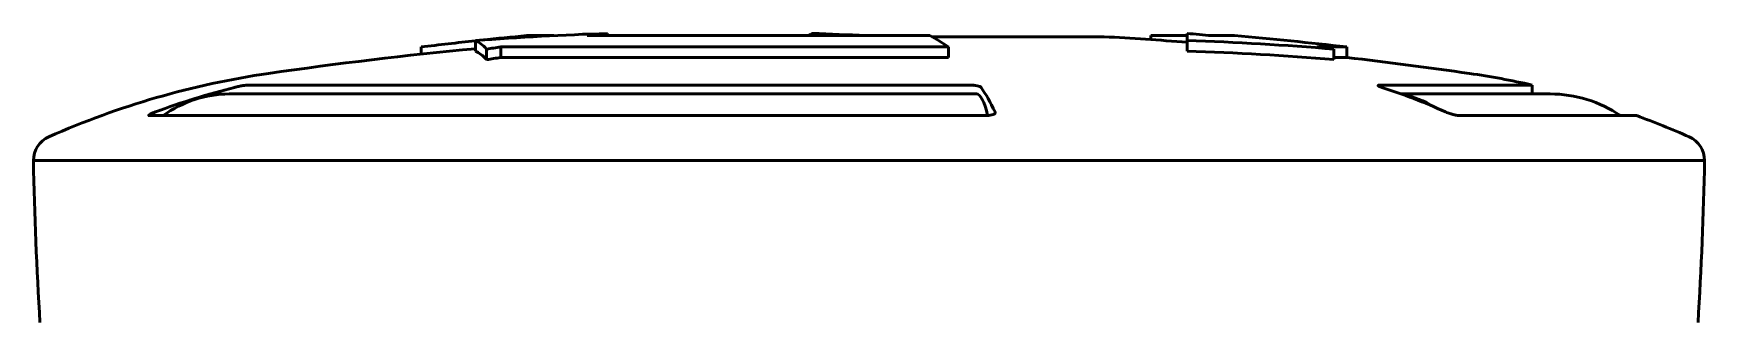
# Model space of a CAD drawing. Header units: millimetres. Extents: x 36 to 3196, y 27 to 5967.
# Drawn here: x 1804.27 to 1836.27, y 4453.09 to 4458.63 of the extents above; entities that cross this region are included whole.
import ezdxf

# ---------------------------------------------------------------- set-up
doc = ezdxf.new("R2010")
doc.units = ezdxf.units.MM
doc.layers.add('외형선(ISO)', color=7, linetype='Continuous', lineweight=50)

msp = doc.modelspace()

# ---------------------------------------------------------------- linework, layer by layer
at = {"layer": '외형선(ISO)'}
for p, q in [((1813.7127, 4458.5886), (1814.24, 4458.5886)), ((1813.7127, 4458.56), (1813.7127, 4458.5886)), ((1814.8777, 4458.5886), (1821.4378, 4458.5886)), ((1815.263, 4458.5886), (1815.263, 4458.6309)), ((1819.1911, 4458.5886), (1819.1911, 4458.6309)), ((1821.4762, 4458.568), (1824.7728, 4458.568)), ((1825.668, 4458.5886), (1826.3639, 4458.5886)), ((1825.668, 4458.5126), (1825.668, 4458.5886)), ((1826.8329, 4458.5886), (1827.2728, 4458.5886)), ((1811.6977, 4458.2338), (1811.6977, 4458.371)), ((1812.7354, 4458.2937), (1812.7354, 4458.4947)), ((1812.9508, 4458.1286), (1812.9508, 4458.3301)), ((1813.2204, 4458.371), (1821.7956, 4458.371)), ((1813.2204, 4458.1697), (1813.2204, 4458.371)), ((1821.7956, 4458.1697), (1821.7956, 4458.371)), ((1826.3633, 4458.2937), (1826.3633, 4458.4947)), ((1828.848, 4458.371), (1829.423, 4458.371)), ((1829.1758, 4458.1286), (1829.1758, 4458.3301)), ((1829.423, 4458.1697), (1829.423, 4458.371)), ((1813.2204, 4458.1697), (1821.7956, 4458.1697)), ((1829.1758, 4458.1697), (1829.423, 4458.1697)), ((1808.3746, 4457.6427), (1822.1919, 4457.6427)), ((1830.0679, 4457.6427), (1832.9728, 4457.6427)), ((1832.9728, 4457.6427), (1832.9728, 4457.4722)), ((1822.3309, 4457.4722), (1808.024, 4457.4722)), ((1833.3144, 4457.4722), (1830.4667, 4457.4722)), ((1806.4921, 4457.0565), (1822.519, 4457.0565)), ((1831.5944, 4457.0565), (1834.9728, 4457.0565)), ((1804.2728, 4456.1947), (1836.2728, 4456.1947))]:
    msp.add_line(p, q, dxfattribs=at)
for centre, radius, start, end in [((1820.2728, 4378.6947), 80, 85.633813, 86.77541), ((1820.2728, 4378.6947), 80.2, 83.448737, 84.99275), ((1820.2728, 4378.6947), 80, 95.406299, 98.264901), ((1820.2728, 4378.6947), 80, 81.735099, 83.432287), ((1811.0827, 4441.9624), 16.0683, 98.2649, 113.90988), ((1829.463, 4441.9624), 16.0683, 77.38309, 81.7351), ((1833.3144, 4455.0722), 2.4, 55.77282, 90), ((1829.463, 4441.9624), 16.0683, 66.09012, 69.94634), ((1804.7728, 4456.1947), 0.5, 113.90988, 180), ((1835.7728, 4456.1947), 0.5, 0, 66.09012), ((1877.2595, 4457.5892), 73, 181.09453, 183.530338), ((1763.2862, 4457.5892), 73, 356.469653, 358.905461)]:
    msp.add_arc(centre, radius, start, end, dxfattribs=at)
for centre, major_axis, ratio, start_param, end_param in [((1817.2247, 4378.6947), (0, 79.9683), 0.8658417, 0.0283358, 0.0648825), ((1820.2728, 4378.6947), (0, 80.2), 0.9371571, 0.087393, 0.0986905), ((1820.2728, 4378.6947), (0, 80.2), 0.7707415, 0.0811364, 0.087393), ((1820.2728, 4378.6947), (0, 80.2), 0.1664155, 0.0811364, 0.087393), ((1817.2286, 4378.6947), (0, 79.9683), 0.866209, 6.2400648, 6.2548495), ((1820.2728, 4378.6947), (0, 80.2), 0.1664155, 6.1688442, 6.1957923), ((1826.3652, 4378.6947), (0, 79.9683), 0.0003673, 0.0283358, 0.0648825), ((1820.2728, 4378.6947), (0, 80.2), 0.9371571, 6.1957923, 6.2020489), ((1820.2728, 4378.6947), (0, 80.2), 0.9371571, 0.1004539, 0.1143411), ((1812.5955, 4378.6947), (0, 79.8302), 0.0637421, 6.2133068, 6.2556859), ((1812.5955, 4378.6947), (0, 79.6293), 0.0637421, 6.2131302, 6.2556164), ((1820.2728, 4378.6947), (0, 80.2), 0.7707415, 0.1143411, 0.1187326), ((1824.5362, 4378.6947), (0, 79.8302), 0.8323932, 6.2133068, 6.2556859), ((1824.5362, 4378.6947), (0, 79.6293), 0.8323932, 6.2131302, 6.2556164), ((1820.2728, 4378.6947), (0, 80.2), 0.9371571, 6.1644527, 6.1688442), ((1820.2728, 4378.6947), (0, 80), 0.7707415, 0.1146282, 0.1190309), ((1811.6141, 4441.9624), (0, 16.0683), 0.9421776, 0.2328809, 0.3366927), ((1808.024, 4455.0722), (0, 2.4), 0.9392173, 0, 0.597377), ((1822.3309, 4455.0722), (0, 2.4), 0.1578044, 5.6862371, 6.2831853), ((1821.8022, 4441.9624), (0, 16.0683), 0.1664155, 5.9464926, 6.0503044), ((1827.2694, 4441.9624), (0, 16.0683), 0.7613061, 5.9464926, 6.0503044), ((1830.2749, 4455.0722), (0, 2.4), 0.7669353, 5.8329363, 6.1429262)]:
    msp.add_ellipse(centre, major_axis=major_axis, ratio=ratio, start_param=start_param, end_param=end_param, dxfattribs=at)
for points, knots in [([(1808.1202, 4457.597), (1808.1237, 4457.5978), (1808.1271, 4457.5987), (1808.1556, 4457.6057), (1808.1819, 4457.6117), (1808.2344, 4457.6227), (1808.2602, 4457.6276), (1808.3052, 4457.6353), (1808.3244, 4457.6382), (1808.355, 4457.6418), (1808.3666, 4457.6427), (1808.3746, 4457.6427)], [-0.03159588, -0.03159588, -0.03159588, -0.03159588, -0.030470204, -0.030470204, -0.022442385, -0.022442385, -0.014303402, -0.014303402, -0.006863391, -0.006863391, 0, 0, 0, 0]), ([(1822.1919, 4457.6427), (1822.2087, 4457.6427), (1822.2257, 4457.6422), (1822.2665, 4457.6399), (1822.2897, 4457.6375), (1822.3332, 4457.6312), (1822.3529, 4457.6271), (1822.3877, 4457.6172), (1822.4017, 4457.6113), (1822.4145, 4457.6024), (1822.4174, 4457.5997), (1822.4193, 4457.597)], [-0.127719962, -0.127719962, -0.127719962, -0.127719962, -0.122632992, -0.122632992, -0.115391216, -0.115391216, -0.107961551, -0.107961551, -0.099698101, -0.099698101, -0.096130752, -0.096130752, -0.096130752, -0.096130752]), ([(1830.0925, 4457.597), (1830.0897, 4457.5978), (1830.087, 4457.5987), (1830.0655, 4457.6057), (1830.0502, 4457.6117), (1830.0287, 4457.6227), (1830.0228, 4457.6276), (1830.0217, 4457.6353), (1830.0258, 4457.6382), (1830.042, 4457.6418), (1830.0534, 4457.6427), (1830.0679, 4457.6427)], [-0.03159588, -0.03159588, -0.03159588, -0.03159588, -0.030470204, -0.030470204, -0.022442385, -0.022442385, -0.014303402, -0.014303402, -0.006863391, -0.006863391, 0, 0, 0, 0]), ([(1806.4921, 4457.0565), (1806.4877, 4457.0565), (1806.4844, 4457.057), (1806.4788, 4457.0593), (1806.4787, 4457.0619), (1806.4858, 4457.0701), (1806.4946, 4457.0761), (1806.5214, 4457.0907), (1806.5401, 4457.0994), (1806.5776, 4457.1151), (1806.5946, 4457.1218), (1806.6126, 4457.1285)], [-0.064822958, -0.064822958, -0.064822958, -0.064822958, -0.061021083, -0.061021083, -0.054576162, -0.054576162, -0.046744867, -0.046744867, -0.038160109, -0.038160109, -0.032095164, -0.032095164, -0.032095164, -0.032095164]), ([(1822.6856, 4457.1285), (1822.686, 4457.1279), (1822.6862, 4457.1272), (1822.6902, 4457.1172), (1822.6886, 4457.108), (1822.6755, 4457.0913), (1822.6647, 4457.0839), (1822.6352, 4457.0713), (1822.6167, 4457.0661), (1822.5779, 4457.0596), (1822.559, 4457.0577), (1822.5324, 4457.0567), (1822.5257, 4457.0565), (1822.519, 4457.0565)], [-0.097543143, -0.097543143, -0.097543143, -0.097543143, -0.096936127, -0.096936127, -0.088538512, -0.088538512, -0.080768143, -0.080768143, -0.073076064, -0.073076064, -0.066867137, -0.066867137, -0.064822958, -0.064822958, -0.064822958, -0.064822958]), ([(1831.5944, 4457.0565), (1831.5864, 4457.0565), (1831.5774, 4457.057), (1831.5511, 4457.0593), (1831.5326, 4457.0619), (1831.4889, 4457.0701), (1831.4636, 4457.0761), (1831.4108, 4457.0907), (1831.3838, 4457.0994), (1831.3415, 4457.1151), (1831.3253, 4457.1218), (1831.3107, 4457.1285)], [-0.064822958, -0.064822958, -0.064822958, -0.064822958, -0.061021083, -0.061021083, -0.054576162, -0.054576162, -0.046744867, -0.046744867, -0.038160109, -0.038160109, -0.032095164, -0.032095164, -0.032095164, -0.032095164])]:
    msp.add_open_spline(points, degree=3, knots=knots, dxfattribs=at)

doc.saveas('drawing.dxf')
